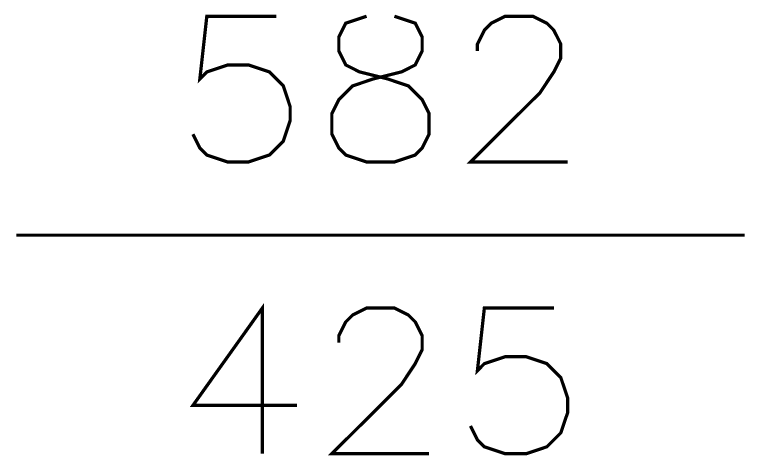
# Model space of a CAD drawing. Extents: x 489 to 720, y 1028 to 1176.
# Drawn here: x 488.848 to 491.362, y 1060.843 to 1062.356 of the extents above; entities that cross this region are included whole.
import ezdxf

# ---------------------------------------------------------------- set-up
doc = ezdxf.new("R2010")
doc.units = 0
doc.header["$MEASUREMENT"] = 0
doc.layers.add('1202', color=7, linetype='Continuous')

msp = doc.modelspace()

# ---------------------------------------------------------------- linework, layer by layer
at = {"layer": '1202', "color": 7, "linetype": 'Continuous', "ltscale": 0.045455, "const_width": 0.0112}
for points in [[(489.747, 1062.3503), (489.5084, 1062.3503), (489.4845, 1062.1355), (489.5084, 1062.1593), (489.58, 1062.1832), (489.6516, 1062.1832), (489.7232, 1062.1593), (489.7709, 1062.1116), (489.7947, 1062.04), (489.7947, 1061.9923), (489.7709, 1061.9218), (489.7232, 1061.8741), (489.6516, 1061.8503), (489.58, 1061.8503), (489.5084, 1061.8741), (489.4845, 1061.898), (489.4607, 1061.9457)], [(490.0572, 1062.3503), (489.9857, 1062.3264), (489.9618, 1062.2787), (489.9618, 1062.2309), (489.9857, 1062.1832), (490.0334, 1062.1593), (490.1288, 1062.1355), (490.2004, 1062.1116), (490.2482, 1062.0639), (490.272, 1062.0162), (490.272, 1061.9457), (490.2482, 1061.898), (490.2243, 1061.8741), (490.1527, 1061.8503), (490.0572, 1061.8503), (489.9857, 1061.8741), (489.9618, 1061.898), (489.9379, 1061.9457), (489.9379, 1062.0162), (489.9618, 1062.0639), (490.0095, 1062.1116), (490.0811, 1062.1355), (490.1766, 1062.1593), (490.2243, 1062.1832), (490.2482, 1062.2309), (490.2482, 1062.2787), (490.2243, 1062.3264), (490.1527, 1062.3503)], [(490.4379, 1062.2309), (490.4379, 1062.2548), (490.4618, 1062.3025), (490.4857, 1062.3264), (490.5334, 1062.3503), (490.6288, 1062.3503), (490.6766, 1062.3264), (490.7004, 1062.3025), (490.7243, 1062.2548), (490.7243, 1062.2071), (490.7004, 1062.1593), (490.6527, 1062.0878), (490.4141, 1061.8503), (490.7482, 1061.8503)], [(488.8538, 1061.5991), (491.3561, 1061.5991)], [(489.6993, 1060.8491), (489.6993, 1061.3491), (489.4607, 1061.015), (489.8186, 1061.015)], [(489.9618, 1061.2298), (489.9618, 1061.2537), (489.9857, 1061.3014), (490.0095, 1061.3253), (490.0572, 1061.3491), (490.1527, 1061.3491), (490.2004, 1061.3253), (490.2243, 1061.3014), (490.2482, 1061.2537), (490.2482, 1061.2059), (490.2243, 1061.1582), (490.1766, 1061.0866), (489.9379, 1060.8491), (490.272, 1060.8491)], [(490.7004, 1061.3491), (490.4618, 1061.3491), (490.4379, 1061.1343), (490.4618, 1061.1582), (490.5334, 1061.1821), (490.605, 1061.1821), (490.6766, 1061.1582), (490.7243, 1061.1105), (490.7482, 1061.0389), (490.7482, 1060.9912), (490.7243, 1060.9207), (490.6766, 1060.873), (490.605, 1060.8491), (490.5334, 1060.8491), (490.4618, 1060.873), (490.4379, 1060.8968), (490.4141, 1060.9446)]]:
    msp.add_lwpolyline(points, dxfattribs=at)

doc.saveas('drawing.dxf')
